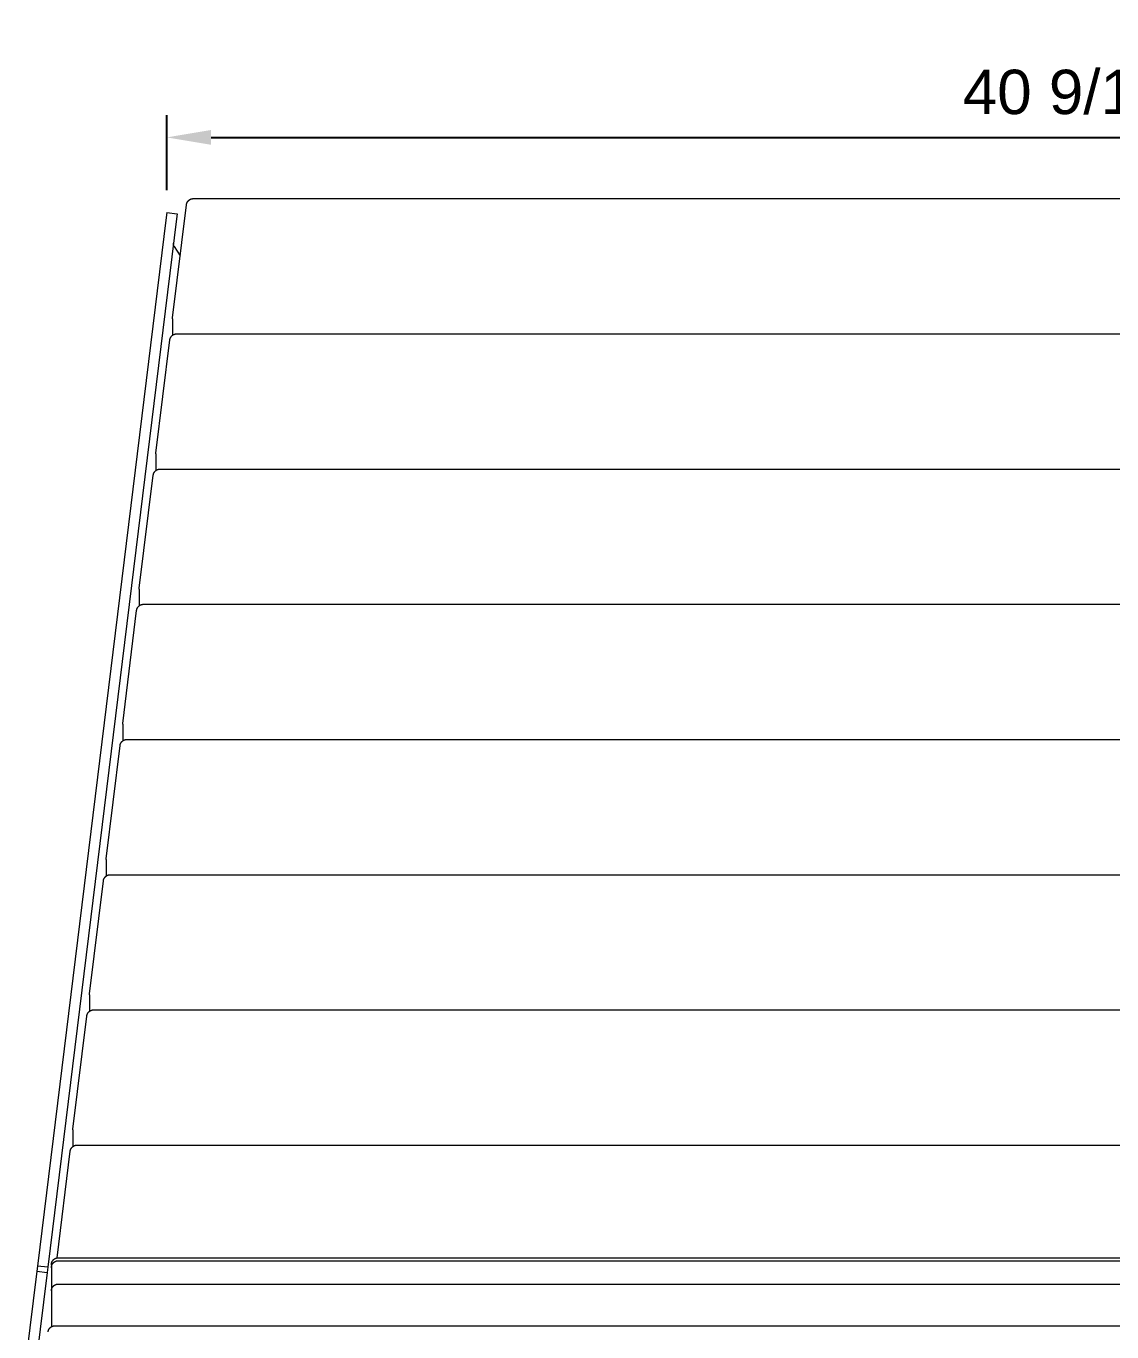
# Model space of a CAD drawing. Header units: inches. Extents: x 3 to 193, y 3 to 134.
# Drawn here: x 6.36 to 30.85, y 104.96 to 134.42 of the extents above; entities that cross this region are included whole.
import ezdxf

# ---------------------------------------------------------------- set-up
doc = ezdxf.new("R2010")
doc.units = ezdxf.units.IN
doc.header["$PDSIZE"] = -1
doc.layers.add('ZANO_R', color=7, linetype='Continuous', lineweight=0)
doc.layers.add('ZANO_W', color=1, linetype='Continuous', lineweight=0)
doc.styles.get("Standard").update_dxf_attribs({"font": 'ARIALUNI.TTF'})
doc.dimstyles.new('amerykanie', dxfattribs={"dimtxt": 50, "dimasz": 50, "dimexe": 0.5, "dimexo": 0.5, "dimgap": 1, "dimtad": 1, "dimdec": 0, "dimzin": 0, "dimlunit": 5, "dimtxsty": 'Standard', "dimcen": 0.09, "dimclrd": 1, "dimclre": 1, "dimclrt": 1, "dimazin": 0, "dimtfac": 1, "dimtdec": 0, "dimtmove": 0, "dimatfit": 3, "dimfxl": 1, "dimtzin": 0, "dimarcsym": 1})

# ---------------------------------------------------------------- blocks, each defined once
blk = doc.blocks.new('*D369')
at = {"layer": 'Defpoints', "color": 0}
for p in [(50.1, 131.907), (9.528, 130.214), (50.1, 130.214)]:
    blk.add_point(p, dxfattribs=at)
at = {"layer": 'ZANO_W', "color": 1, "lineweight": -2}
for p, q in [((9.528, 130.714), (9.528, 132.407)), ((50.1, 130.714), (50.1, 132.407)), ((10.528, 131.907), (49.1, 131.907))]:
    blk.add_line(p, q, dxfattribs=at)
at = {"layer": 'ZANO_W', "color": 1}
for points in [[(10.528, 132.074), (10.528, 131.741), (9.528, 131.907)], [(49.1, 131.741), (49.1, 132.074), (50.1, 131.907)]]:
    blk.add_solid(points, dxfattribs=at)
at = {"layer": 'ZANO_W', "color": 1, "insert": (29.814, 132.926), "char_height": 1, "attachment_point": 5}
blk.add_mtext('40 9/16', dxfattribs=at)

msp = doc.modelspace()

# ---------------------------------------------------------------- linework, layer by layer
at = {"layer": 'ZANO_R'}
for p, q in [((10.02028, 130.48271), (10.02428, 130.48637)), ((10.02428, 130.48637), (10.02841, 130.4899)), ((10.02841, 130.4899), (10.03266, 130.49328)), ((10.03266, 130.49328), (10.03702, 130.49652)), ((10.03702, 130.49652), (10.04149, 130.4996)), ((10.04149, 130.4996), (10.04606, 130.50253)), ((10.04606, 130.50253), (10.05074, 130.50529)), ((10.05074, 130.50529), (10.0555, 130.5079)), ((10.0555, 130.5079), (10.06035, 130.51034)), ((10.06035, 130.51034), (10.06529, 130.51261)), ((10.06529, 130.51261), (10.07029, 130.5147)), ((10.07029, 130.5147), (10.07537, 130.51663)), ((10.07537, 130.51663), (10.08051, 130.51837)), ((10.08051, 130.51837), (10.08571, 130.51994)), ((10.08571, 130.51994), (10.09096, 130.52133)), ((10.09096, 130.52133), (10.09626, 130.52254)), ((10.09626, 130.52254), (10.10159, 130.52356)), ((10.10159, 130.52356), (10.10695, 130.5244)), ((10.10695, 130.5244), (10.11234, 130.52506)), ((10.11234, 130.52506), (10.11775, 130.52552)), ((10.11775, 130.52552), (10.12318, 130.52581)), ((10.12318, 130.52581), (10.1286, 130.5259)), ((10.1286, 130.5259), (49.4994, 130.5259)), ((9.5277, 130.21389), (9.51365, 130.09947)), ((9.5277, 130.21389), (9.76209, 130.18511)), ((9.65913, 127.83673), (9.97234, 130.38765)), ((9.97234, 130.38765), (9.97309, 130.39302)), ((9.97309, 130.39302), (9.97403, 130.39837)), ((9.97403, 130.39837), (9.97516, 130.40368)), ((9.97516, 130.40368), (9.97646, 130.40895)), ((9.97646, 130.40895), (9.97795, 130.41418)), ((9.97795, 130.41418), (9.97962, 130.41935)), ((9.97962, 130.41935), (9.98146, 130.42445)), ((9.98146, 130.42445), (9.98348, 130.42949)), ((9.98348, 130.42949), (9.98567, 130.43446)), ((9.98567, 130.43446), (9.98803, 130.43935)), ((9.98803, 130.43935), (9.99056, 130.44416)), ((9.99056, 130.44416), (9.99325, 130.44887)), ((9.99325, 130.44887), (9.9961, 130.45349)), ((9.9961, 130.45349), (9.99911, 130.45801)), ((9.99911, 130.45801), (10.00228, 130.46242)), ((10.00228, 130.46242), (10.0056, 130.46672)), ((10.0056, 130.46672), (10.00906, 130.47091)), ((10.00906, 130.47091), (10.01266, 130.47497)), ((10.01266, 130.47497), (10.0164, 130.4789)), ((10.0164, 130.4789), (10.02028, 130.48271)), ((9.51365, 130.09947), (6.60963, 106.44816)), ((9.74805, 130.07069), (6.84403, 106.41938)), ((9.76209, 130.18511), (9.74805, 130.07069)), ((9.6796, 129.50684), (9.67967, 129.51063)), ((9.67965, 129.50304), (9.6796, 129.50684)), ((9.67984, 129.49925), (9.67965, 129.50304)), ((9.67967, 129.51063), (9.67987, 129.51442)), ((9.68016, 129.49547), (9.67984, 129.49925)), ((9.67987, 129.51442), (9.68021, 129.5182)), ((9.68061, 129.4917), (9.68016, 129.49547)), ((9.68119, 129.48795), (9.68061, 129.4917)), ((9.6819, 129.48422), (9.68119, 129.48795)), ((9.68274, 129.48052), (9.6819, 129.48422)), ((9.68371, 129.47685), (9.68274, 129.48052)), ((9.6848, 129.47322), (9.68371, 129.47685)), ((9.68602, 129.46962), (9.6848, 129.47322)), ((9.68736, 129.46607), (9.68602, 129.46962)), ((9.68882, 129.46257), (9.68736, 129.46607)), ((9.6904, 129.45912), (9.68882, 129.46257)), ((9.69211, 129.45573), (9.6904, 129.45912)), ((9.69392, 129.45239), (9.69211, 129.45573)), ((9.69586, 129.44913), (9.69392, 129.45239)), ((9.6979, 129.44593), (9.69586, 129.44913)), ((9.6979, 129.44593), (9.83082, 129.2351)), ((9.65861, 127.83195), (9.65913, 127.83673)), ((9.65795, 127.81755), (9.65803, 127.82235)), ((9.65795, 127.81755), (9.65795, 127.44312)), ((9.65803, 127.82235), (9.65825, 127.82716)), ((9.65825, 127.82716), (9.65861, 127.83195)), ((9.28463, 124.78673), (9.59785, 127.33764)), ((9.59785, 127.33764), (9.5986, 127.34302)), ((9.5986, 127.34302), (9.59954, 127.34837)), ((9.59954, 127.34837), (9.60066, 127.35368)), ((9.60066, 127.35368), (9.60197, 127.35895)), ((9.60197, 127.35895), (9.60346, 127.36417)), ((9.60346, 127.36417), (9.60512, 127.36934)), ((9.60512, 127.36934), (9.60697, 127.37445)), ((9.60697, 127.37445), (9.60898, 127.37949)), ((9.60898, 127.37949), (9.61117, 127.38446)), ((9.61117, 127.38446), (9.61354, 127.38935)), ((9.61354, 127.38935), (9.61606, 127.39415)), ((9.61606, 127.39415), (9.61876, 127.39887)), ((9.61876, 127.39887), (9.62161, 127.40349)), ((9.62161, 127.40349), (9.62462, 127.40801)), ((9.62462, 127.40801), (9.62779, 127.41242)), ((9.62779, 127.41242), (9.6311, 127.41672)), ((9.6311, 127.41672), (9.63456, 127.4209)), ((9.63456, 127.4209), (9.63817, 127.42496)), ((9.63817, 127.42496), (9.64191, 127.4289)), ((9.64191, 127.4289), (9.64578, 127.4327)), ((9.64578, 127.4327), (9.64979, 127.43637)), ((9.64979, 127.43637), (9.65392, 127.4399)), ((9.65392, 127.4399), (9.65816, 127.44328)), ((9.65816, 127.44328), (9.66253, 127.44651)), ((9.66253, 127.44651), (9.667, 127.4496)), ((9.667, 127.4496), (9.67157, 127.45252)), ((9.67157, 127.45252), (9.67624, 127.45529)), ((9.67624, 127.45529), (9.68101, 127.45789)), ((9.68101, 127.45789), (9.68586, 127.46033)), ((9.68586, 127.46033), (9.69079, 127.4626)), ((9.69079, 127.4626), (9.6958, 127.4647)), ((9.6958, 127.4647), (9.70088, 127.46662)), ((9.70088, 127.46662), (9.70602, 127.46837)), ((9.70602, 127.46837), (9.71122, 127.46994)), ((9.71122, 127.46994), (9.71647, 127.47133)), ((9.71647, 127.47133), (9.72176, 127.47253)), ((9.72176, 127.47253), (9.72709, 127.47356)), ((9.72709, 127.47356), (9.73246, 127.4744)), ((9.73246, 127.4744), (9.73785, 127.47505)), ((9.73785, 127.47505), (9.74326, 127.47552)), ((9.74326, 127.47552), (9.74868, 127.4758)), ((9.74868, 127.4758), (9.75411, 127.47589)), ((9.75411, 127.47589), (49.87389, 127.47589)), ((9.28346, 124.76754), (9.28353, 124.77235)), ((9.28346, 124.76754), (9.28346, 124.39311)), ((9.28353, 124.77235), (9.28375, 124.77715)), ((9.28375, 124.77715), (9.28412, 124.78195)), ((9.28412, 124.78195), (9.28463, 124.78673)), ((9.22505, 124.29836), (9.22617, 124.30367)), ((9.22617, 124.30367), (9.22748, 124.30894)), ((9.22748, 124.30894), (9.22896, 124.31417)), ((9.22896, 124.31417), (9.23063, 124.31933)), ((9.23063, 124.31933), (9.23247, 124.32444)), ((9.23247, 124.32444), (9.23449, 124.32948)), ((9.23449, 124.32948), (9.23668, 124.33445)), ((9.23668, 124.33445), (9.23904, 124.33934)), ((9.23904, 124.33934), (9.24157, 124.34415)), ((9.24157, 124.34415), (9.24426, 124.34886)), ((9.24426, 124.34886), (9.24712, 124.35348)), ((9.24712, 124.35348), (9.25013, 124.358)), ((9.25013, 124.358), (9.25329, 124.36241)), ((9.25329, 124.36241), (9.25661, 124.36671)), ((9.25661, 124.36671), (9.26007, 124.3709)), ((9.26007, 124.3709), (9.26367, 124.37496)), ((9.26367, 124.37496), (9.26742, 124.37889)), ((9.26742, 124.37889), (9.27129, 124.3827)), ((9.27129, 124.3827), (9.27529, 124.38636)), ((9.27529, 124.38636), (9.27942, 124.38989)), ((9.27942, 124.38989), (9.28367, 124.39327)), ((9.28367, 124.39327), (9.28803, 124.39651)), ((9.28803, 124.39651), (9.2925, 124.39959)), ((9.2925, 124.39959), (9.29708, 124.40252)), ((9.29708, 124.40252), (9.30175, 124.40528)), ((9.30175, 124.40528), (9.30651, 124.40789)), ((9.30651, 124.40789), (9.31137, 124.41032)), ((9.31137, 124.41032), (9.3163, 124.41259)), ((9.3163, 124.41259), (9.32131, 124.41469)), ((9.32131, 124.41469), (9.32639, 124.41662)), ((9.32639, 124.41662), (9.33153, 124.41836)), ((9.33153, 124.41836), (9.33672, 124.41993)), ((9.33672, 124.41993), (9.34197, 124.42132)), ((9.34197, 124.42132), (9.34727, 124.42253)), ((9.34727, 124.42253), (9.3526, 124.42355)), ((9.3526, 124.42355), (9.35797, 124.42439)), ((9.35797, 124.42439), (9.36336, 124.42505)), ((9.36336, 124.42505), (9.36877, 124.42551)), ((9.36877, 124.42551), (9.37419, 124.42579)), ((9.37419, 124.42579), (9.37962, 124.42589)), ((9.37962, 124.42589), (50.24839, 124.42589)), ((8.91014, 121.73672), (9.22335, 124.28764)), ((9.22335, 124.28764), (9.22411, 124.29301)), ((9.22411, 124.29301), (9.22505, 124.29836)), ((8.90897, 121.71753), (8.90904, 121.72234)), ((8.90897, 121.71753), (8.90897, 121.34311)), ((8.90904, 121.72234), (8.90926, 121.72715)), ((8.90926, 121.72715), (8.90963, 121.73194)), ((8.90963, 121.73194), (8.91014, 121.73672)), ((8.92258, 121.35251), (8.92726, 121.35528)), ((8.92726, 121.35528), (8.93202, 121.35788)), ((8.93202, 121.35788), (8.93687, 121.36032)), ((8.93687, 121.36032), (8.94181, 121.36259)), ((8.94181, 121.36259), (8.94681, 121.36469)), ((8.94681, 121.36469), (8.95189, 121.36661)), ((8.95189, 121.36661), (8.95703, 121.36836)), ((8.95703, 121.36836), (8.96223, 121.36993)), ((8.96223, 121.36993), (8.96748, 121.37132)), ((8.96748, 121.37132), (8.97277, 121.37252)), ((8.97277, 121.37252), (8.97811, 121.37355)), ((8.97811, 121.37355), (8.98347, 121.37439)), ((8.98347, 121.37439), (8.98886, 121.37504)), ((8.98886, 121.37504), (8.99427, 121.37551)), ((8.99427, 121.37551), (8.99969, 121.37579)), ((8.99969, 121.37579), (9.00512, 121.37588)), ((9.00512, 121.37588), (50.62288, 121.37588)), ((8.53565, 118.68672), (8.84886, 121.23763)), ((8.84886, 121.23763), (8.84961, 121.24301)), ((8.84961, 121.24301), (8.85055, 121.24836)), ((8.85055, 121.24836), (8.85168, 121.25367)), ((8.85168, 121.25367), (8.85298, 121.25894)), ((8.85298, 121.25894), (8.85447, 121.26416)), ((8.85447, 121.26416), (8.85613, 121.26933)), ((8.85613, 121.26933), (8.85798, 121.27444)), ((8.85798, 121.27444), (8.86, 121.27948)), ((8.86, 121.27948), (8.86219, 121.28445)), ((8.86219, 121.28445), (8.86455, 121.28934)), ((8.86455, 121.28934), (8.86708, 121.29414)), ((8.86708, 121.29414), (8.86977, 121.29886)), ((8.86977, 121.29886), (8.87262, 121.30348)), ((8.87262, 121.30348), (8.87563, 121.30799)), ((8.87563, 121.30799), (8.8788, 121.31241)), ((8.8788, 121.31241), (8.88211, 121.31671)), ((8.88211, 121.31671), (8.88558, 121.32089)), ((8.88558, 121.32089), (8.88918, 121.32495)), ((8.88918, 121.32495), (8.89292, 121.32889)), ((8.89292, 121.32889), (8.8968, 121.33269)), ((8.8968, 121.33269), (8.9008, 121.33636)), ((8.9008, 121.33636), (8.90493, 121.33989)), ((8.90493, 121.33989), (8.90918, 121.34327)), ((8.90918, 121.34327), (8.91354, 121.3465)), ((8.91354, 121.3465), (8.91801, 121.34958)), ((8.91801, 121.34958), (8.92258, 121.35251)), ((8.53447, 118.66753), (8.53454, 118.67234)), ((8.53447, 118.66753), (8.53447, 118.2931)), ((8.53454, 118.67234), (8.53477, 118.67714)), ((8.53477, 118.67714), (8.53513, 118.68194)), ((8.53513, 118.68194), (8.53565, 118.68672)), ((8.16115, 115.63671), (8.47436, 118.18762)), ((8.47436, 118.18762), (8.47512, 118.193)), ((8.47512, 118.193), (8.47606, 118.19835)), ((8.47606, 118.19835), (8.47718, 118.20366)), ((8.47718, 118.20366), (8.47849, 118.20893)), ((8.47849, 118.20893), (8.47997, 118.21416)), ((8.47997, 118.21416), (8.48164, 118.21932)), ((8.48164, 118.21932), (8.48348, 118.22443)), ((8.48348, 118.22443), (8.4855, 118.22947)), ((8.4855, 118.22947), (8.48769, 118.23444)), ((8.48769, 118.23444), (8.49005, 118.23933)), ((8.49005, 118.23933), (8.49258, 118.24414)), ((8.49258, 118.24414), (8.49528, 118.24885)), ((8.49528, 118.24885), (8.49813, 118.25347)), ((8.49813, 118.25347), (8.50114, 118.25799)), ((8.50114, 118.25799), (8.50431, 118.2624)), ((8.50431, 118.2624), (8.50762, 118.2667)), ((8.50762, 118.2667), (8.51108, 118.27089)), ((8.51108, 118.27089), (8.51469, 118.27495)), ((8.51469, 118.27495), (8.51843, 118.27888)), ((8.51843, 118.27888), (8.5223, 118.28269)), ((8.5223, 118.28269), (8.52631, 118.28635)), ((8.52631, 118.28635), (8.53044, 118.28988)), ((8.53044, 118.28988), (8.53468, 118.29326)), ((8.53468, 118.29326), (8.53904, 118.2965)), ((8.53904, 118.2965), (8.54352, 118.29958)), ((8.54352, 118.29958), (8.54809, 118.30251)), ((8.54809, 118.30251), (8.55276, 118.30527)), ((8.55276, 118.30527), (8.55753, 118.30788)), ((8.55753, 118.30788), (8.56238, 118.31031)), ((8.56238, 118.31031), (8.56731, 118.31258)), ((8.56731, 118.31258), (8.57232, 118.31468)), ((8.57232, 118.31468), (8.5774, 118.3166)), ((8.5774, 118.3166), (8.58254, 118.31835)), ((8.58254, 118.31835), (8.58774, 118.31992)), ((8.58774, 118.31992), (8.59299, 118.32131)), ((8.59299, 118.32131), (8.59828, 118.32252)), ((8.59828, 118.32252), (8.60361, 118.32354)), ((8.60361, 118.32354), (8.60898, 118.32438)), ((8.60898, 118.32438), (8.61437, 118.32503)), ((8.61437, 118.32503), (8.61978, 118.3255)), ((8.61978, 118.3255), (8.6252, 118.32578)), ((8.6252, 118.32578), (8.63063, 118.32588)), ((8.63063, 118.32588), (50.99737, 118.32588)), ((8.15998, 115.61752), (8.16005, 115.62233)), ((8.15998, 115.61752), (8.15998, 115.24309)), ((8.16005, 115.62233), (8.16027, 115.62714)), ((8.16027, 115.62714), (8.16064, 115.63193)), ((8.16064, 115.63193), (8.16115, 115.63671)), ((8.10548, 115.16415), (8.10715, 115.16932)), ((8.10715, 115.16932), (8.10899, 115.17443)), ((8.10899, 115.17443), (8.11101, 115.17947)), ((8.11101, 115.17947), (8.1132, 115.18443)), ((8.1132, 115.18443), (8.11556, 115.18932)), ((8.11556, 115.18932), (8.11809, 115.19413)), ((8.11809, 115.19413), (8.12078, 115.19885)), ((8.12078, 115.19885), (8.12364, 115.20347)), ((8.12364, 115.20347), (8.12665, 115.20798)), ((8.12665, 115.20798), (8.12981, 115.2124)), ((8.12981, 115.2124), (8.13313, 115.2167)), ((8.13313, 115.2167), (8.13659, 115.22088)), ((8.13659, 115.22088), (8.14019, 115.22494)), ((8.14019, 115.22494), (8.14393, 115.22888)), ((8.14393, 115.22888), (8.14781, 115.23268)), ((8.14781, 115.23268), (8.15181, 115.23635)), ((8.15181, 115.23635), (8.15594, 115.23987)), ((8.15594, 115.23987), (8.16019, 115.24326)), ((8.16019, 115.24326), (8.16455, 115.24649)), ((8.16455, 115.24649), (8.16902, 115.24957)), ((8.16902, 115.24957), (8.1736, 115.2525)), ((8.1736, 115.2525), (8.17827, 115.25527)), ((8.17827, 115.25527), (8.18303, 115.25787)), ((8.18303, 115.25787), (8.18789, 115.26031)), ((8.18789, 115.26031), (8.19282, 115.26258)), ((8.19282, 115.26258), (8.19783, 115.26468)), ((8.19783, 115.26468), (8.2029, 115.2666)), ((8.2029, 115.2666), (8.20805, 115.26835)), ((8.20805, 115.26835), (8.21324, 115.26992)), ((8.21324, 115.26992), (8.21849, 115.2713)), ((8.21849, 115.2713), (8.22379, 115.27251)), ((8.22379, 115.27251), (8.22912, 115.27354)), ((8.22912, 115.27354), (8.23448, 115.27438)), ((8.23448, 115.27438), (8.23987, 115.27503)), ((8.23987, 115.27503), (8.24528, 115.2755)), ((8.24528, 115.2755), (8.25071, 115.27578)), ((8.25071, 115.27578), (8.25614, 115.27587)), ((8.25614, 115.27587), (51.37187, 115.27587)), ((7.78666, 112.58671), (8.09987, 115.13762)), ((8.09987, 115.13762), (8.10063, 115.143)), ((8.10063, 115.143), (8.10156, 115.14834)), ((8.10156, 115.14834), (8.10269, 115.15366)), ((8.10269, 115.15366), (8.10399, 115.15893)), ((8.10399, 115.15893), (8.10548, 115.16415)), ((7.78548, 112.56752), (7.78556, 112.57233)), ((7.78548, 112.56752), (7.78548, 112.19309)), ((7.78556, 112.57233), (7.78578, 112.57713)), ((7.78578, 112.57713), (7.78614, 112.58192)), ((7.78614, 112.58192), (7.78666, 112.58671)), ((7.85463, 112.22353), (7.85999, 112.22437)), ((7.85999, 112.22437), (7.86538, 112.22502)), ((7.86538, 112.22502), (7.87079, 112.22549)), ((7.87079, 112.22549), (7.87621, 112.22577)), ((7.87621, 112.22577), (7.88164, 112.22587)), ((7.88164, 112.22587), (51.74636, 112.22587)), ((7.41216, 109.5367), (7.72538, 112.08761)), ((7.72538, 112.08761), (7.72613, 112.09299)), ((7.72613, 112.09299), (7.72707, 112.09834)), ((7.72707, 112.09834), (7.72819, 112.10365)), ((7.72819, 112.10365), (7.7295, 112.10892)), ((7.7295, 112.10892), (7.73099, 112.11414)), ((7.73099, 112.11414), (7.73265, 112.11931)), ((7.73265, 112.11931), (7.7345, 112.12442)), ((7.7345, 112.12442), (7.73652, 112.12946)), ((7.73652, 112.12946), (7.73871, 112.13443)), ((7.73871, 112.13443), (7.74107, 112.13932)), ((7.74107, 112.13932), (7.7436, 112.14412)), ((7.7436, 112.14412), (7.74629, 112.14884)), ((7.74629, 112.14884), (7.74914, 112.15346)), ((7.74914, 112.15346), (7.75215, 112.15798)), ((7.75215, 112.15798), (7.75532, 112.16239)), ((7.75532, 112.16239), (7.75863, 112.16669)), ((7.75863, 112.16669), (7.7621, 112.17087)), ((7.7621, 112.17087), (7.7657, 112.17494)), ((7.7657, 112.17494), (7.76944, 112.17887)), ((7.76944, 112.17887), (7.77332, 112.18267)), ((7.77332, 112.18267), (7.77732, 112.18634)), ((7.77732, 112.18634), (7.78145, 112.18987)), ((7.78145, 112.18987), (7.7857, 112.19325)), ((7.7857, 112.19325), (7.79006, 112.19649)), ((7.79006, 112.19649), (7.79453, 112.19957)), ((7.79453, 112.19957), (7.7991, 112.20249)), ((7.7991, 112.20249), (7.80377, 112.20526)), ((7.80377, 112.20526), (7.80854, 112.20786)), ((7.80854, 112.20786), (7.81339, 112.2103)), ((7.81339, 112.2103), (7.81832, 112.21257)), ((7.81832, 112.21257), (7.82333, 112.21467)), ((7.82333, 112.21467), (7.82841, 112.21659)), ((7.82841, 112.21659), (7.83355, 112.21834)), ((7.83355, 112.21834), (7.83875, 112.21991)), ((7.83875, 112.21991), (7.844, 112.2213)), ((7.844, 112.2213), (7.84929, 112.22251)), ((7.84929, 112.22251), (7.85463, 112.22353)), ((7.41099, 109.51751), (7.41106, 109.52232)), ((7.41099, 109.51751), (7.41099, 109.14308)), ((7.41106, 109.52232), (7.41128, 109.52712)), ((7.41128, 109.52712), (7.41165, 109.53192)), ((7.41165, 109.53192), (7.41216, 109.5367)), ((7.05551, 106.63197), (7.35088, 109.03761)), ((7.35088, 109.03761), (7.35164, 109.04299)), ((7.35164, 109.04299), (7.35258, 109.04833)), ((7.35258, 109.04833), (7.3537, 109.05365)), ((7.3537, 109.05365), (7.35501, 109.05892)), ((7.35501, 109.05892), (7.35649, 109.06414)), ((7.35649, 109.06414), (7.35816, 109.06931)), ((7.35816, 109.06931), (7.36, 109.07441)), ((7.36, 109.07441), (7.36202, 109.07946)), ((7.36202, 109.07946), (7.36421, 109.08442)), ((7.36421, 109.08442), (7.36657, 109.08931)), ((7.36657, 109.08931), (7.3691, 109.09412)), ((7.3691, 109.09412), (7.37179, 109.09883)), ((7.37179, 109.09883), (7.37465, 109.10345)), ((7.37465, 109.10345), (7.37766, 109.10797)), ((7.37766, 109.10797), (7.38082, 109.11238)), ((7.38082, 109.11238), (7.38414, 109.11669)), ((7.38414, 109.11669), (7.3876, 109.12087)), ((7.3876, 109.12087), (7.39121, 109.12493)), ((7.39121, 109.12493), (7.39495, 109.12887)), ((7.39495, 109.12887), (7.39882, 109.13267)), ((7.39882, 109.13267), (7.40283, 109.13634)), ((7.40283, 109.13634), (7.40696, 109.13986)), ((7.40696, 109.13986), (7.4112, 109.14325)), ((7.4112, 109.14325), (7.41556, 109.14648)), ((7.41556, 109.14648), (7.42003, 109.14956)), ((7.42003, 109.14956), (7.42461, 109.15249)), ((7.42461, 109.15249), (7.42928, 109.15526)), ((7.42928, 109.15526), (7.43405, 109.15786)), ((7.43405, 109.15786), (7.4389, 109.1603)), ((7.4389, 109.1603), (7.44383, 109.16257)), ((7.44383, 109.16257), (7.44884, 109.16466)), ((7.44884, 109.16466), (7.45392, 109.16659)), ((7.45392, 109.16659), (7.45906, 109.16834)), ((7.45906, 109.16834), (7.46426, 109.1699)), ((7.46426, 109.1699), (7.46951, 109.17129)), ((7.46951, 109.17129), (7.4748, 109.1725)), ((7.4748, 109.1725), (7.48013, 109.17353)), ((7.48013, 109.17353), (7.4855, 109.17436)), ((7.4855, 109.17436), (7.49089, 109.17502)), ((7.49089, 109.17502), (7.4963, 109.17549)), ((7.4963, 109.17549), (7.50172, 109.17577)), ((7.50172, 109.17577), (7.50715, 109.17586)), ((7.50715, 109.17586), (52.12086, 109.17586)), ((7.03605, 106.62713), (7.0412, 106.62867)), ((7.0412, 106.62867), (7.0464, 106.63003)), ((7.0464, 106.63003), (7.05165, 106.63122)), ((7.05165, 106.63122), (7.05693, 106.63222)), ((7.05693, 106.63222), (7.06224, 106.63304)), ((7.06224, 106.63304), (7.06758, 106.63368)), ((7.06758, 106.63368), (7.07293, 106.63414)), ((7.07293, 106.63414), (7.0783, 106.63442)), ((7.0783, 106.63442), (7.08368, 106.63451)), ((7.08368, 106.63451), (52.54433, 106.63451)), ((6.60963, 106.44816), (6.59539, 106.33221)), ((6.84403, 106.41938), (6.60963, 106.44816)), ((6.84403, 106.41938), (6.82979, 106.30343)), ((6.92624, 106.47707), (6.92633, 106.48245)), ((6.92624, 106.47707), (6.92624, 106.41428)), ((6.92624, 106.41046), (6.92633, 106.41583)), ((6.92624, 106.41046), (6.92624, 106.13941)), ((6.92633, 106.48245), (6.92661, 106.48781)), ((6.92633, 106.41583), (6.92661, 106.4212)), ((6.92661, 106.48781), (6.92706, 106.49317)), ((6.92661, 106.4212), (6.92706, 106.42656)), ((6.92706, 106.49317), (6.9277, 106.49851)), ((6.92706, 106.42656), (6.9277, 106.43189)), ((6.9277, 106.49851), (6.92853, 106.50382)), ((6.9277, 106.43189), (6.92853, 106.43721)), ((6.92853, 106.50382), (6.92953, 106.5091)), ((6.92853, 106.43721), (6.92953, 106.44249)), ((6.92953, 106.5091), (6.93071, 106.51435)), ((6.92953, 106.44249), (6.93071, 106.44773)), ((6.93071, 106.51435), (6.93208, 106.51955)), ((6.93071, 106.44773), (6.93208, 106.45293)), ((6.93208, 106.51955), (6.93361, 106.5247)), ((6.93208, 106.45293), (6.93361, 106.45808)), ((6.93361, 106.5247), (6.93533, 106.52979)), ((6.93361, 106.45808), (6.93533, 106.46318)), ((6.93533, 106.52979), (6.93721, 106.53483)), ((6.93533, 106.46318), (6.93721, 106.46821)), ((6.93721, 106.53483), (6.93927, 106.53979)), ((6.93721, 106.46821), (6.93927, 106.47318)), ((6.93927, 106.53979), (6.9415, 106.54469)), ((6.93927, 106.47318), (6.9415, 106.47807)), ((6.9415, 106.54469), (6.94389, 106.5495)), ((6.9415, 106.47807), (6.94389, 106.48289)), ((6.94389, 106.5495), (6.94644, 106.55423)), ((6.94389, 106.48289), (6.94644, 106.48762)), ((6.94644, 106.55423), (6.94916, 106.55887)), ((6.94644, 106.48762), (6.94916, 106.49226)), ((6.94916, 106.55887), (6.95203, 106.56342)), ((6.94916, 106.49226), (6.95203, 106.4968)), ((6.95203, 106.56342), (6.95505, 106.56786)), ((6.95203, 106.4968), (6.95505, 106.50125)), ((6.95505, 106.56786), (6.95823, 106.5722)), ((6.95505, 106.50125), (6.95823, 106.50559)), ((6.95823, 106.5722), (6.96155, 106.57643)), ((6.95823, 106.50559), (6.96155, 106.50981)), ((6.96155, 106.57643), (6.96501, 106.58054)), ((6.96155, 106.50981), (6.96501, 106.51393)), ((6.96501, 106.58054), (6.96862, 106.58453)), ((6.96501, 106.51393), (6.96862, 106.51792)), ((6.96862, 106.58453), (6.97235, 106.5884)), ((6.96862, 106.51792), (6.97235, 106.52178)), ((6.97235, 106.5884), (6.97622, 106.59213)), ((6.97235, 106.52178), (6.97622, 106.52552)), ((6.97622, 106.59213), (6.98021, 106.59573)), ((6.97622, 106.52552), (6.98021, 106.52912)), ((6.98021, 106.59573), (6.98432, 106.5992)), ((6.98021, 106.52912), (6.98432, 106.53258)), ((6.98432, 106.5992), (6.98855, 106.60252)), ((6.98432, 106.53258), (6.98855, 106.5359)), ((6.98855, 106.60252), (6.99289, 106.60569)), ((6.98855, 106.5359), (6.99289, 106.53908)), ((6.99289, 106.60569), (6.99733, 106.60872)), ((6.99289, 106.53908), (6.99733, 106.5421)), ((6.99733, 106.60872), (7.00187, 106.61159)), ((6.99733, 106.5421), (7.00187, 106.54497)), ((7.00187, 106.61159), (7.00651, 106.6143)), ((7.00187, 106.54497), (7.00651, 106.54769)), ((7.00651, 106.6143), (7.01125, 106.61686)), ((7.00651, 106.54769), (7.01125, 106.55024)), ((7.01125, 106.61686), (7.01606, 106.61925)), ((7.01125, 106.55024), (7.01606, 106.55264)), ((7.01606, 106.61925), (7.02095, 106.62148)), ((7.01606, 106.55264), (7.02095, 106.55486)), ((7.02095, 106.62148), (7.02592, 106.62353)), ((7.02095, 106.55486), (7.02592, 106.55692)), ((7.02592, 106.62353), (7.03095, 106.62542)), ((7.02592, 106.55692), (7.03095, 106.5588)), ((7.03095, 106.62542), (7.03605, 106.62713)), ((7.03095, 106.5588), (7.03605, 106.56052)), ((7.03605, 106.56052), (7.0412, 106.56206)), ((7.0412, 106.56206), (7.0464, 106.56342)), ((7.0464, 106.56342), (7.05165, 106.5646)), ((7.05165, 106.5646), (7.05693, 106.56561)), ((7.05693, 106.56561), (7.06224, 106.56643)), ((7.06224, 106.56643), (7.06758, 106.56707)), ((7.06758, 106.56707), (7.07293, 106.56753)), ((7.07293, 106.56753), (7.0783, 106.5678)), ((7.0783, 106.5678), (7.08368, 106.5679)), ((7.08368, 106.5679), (52.54433, 106.5679)), ((6.59539, 106.33221), (6.35655, 104.38701)), ((6.82979, 106.30343), (6.59095, 104.35823)), ((6.59539, 106.33221), (6.82979, 106.30343)), ((6.92624, 106.13941), (6.92624, 105.8893)), ((7.0464, 106.03798), (7.05165, 106.03916)), ((7.05165, 106.03916), (7.05693, 106.04017)), ((7.05693, 106.04017), (7.06224, 106.04099)), ((7.06224, 106.04099), (7.06758, 106.04163)), ((7.06758, 106.04163), (7.07293, 106.04209)), ((7.07293, 106.04209), (7.0783, 106.04237)), ((7.0783, 106.04237), (7.08368, 106.04246)), ((7.08368, 106.04246), (52.54433, 106.04246)), ((6.92624, 105.88502), (6.92633, 105.89039)), ((6.92624, 105.88502), (6.92624, 105.31233)), ((6.92633, 105.89039), (6.92661, 105.89576)), ((6.92661, 105.89576), (6.92706, 105.90112)), ((6.92706, 105.90112), (6.9277, 105.90646)), ((6.9277, 105.90646), (6.92853, 105.91177)), ((6.92853, 105.91177), (6.92953, 105.91705)), ((6.92953, 105.91705), (6.93071, 105.92229)), ((6.93071, 105.92229), (6.93208, 105.92749)), ((6.93208, 105.92749), (6.93361, 105.93265)), ((6.93361, 105.93265), (6.93533, 105.93774)), ((6.93533, 105.93774), (6.93721, 105.94278)), ((6.93721, 105.94278), (6.93927, 105.94774)), ((6.93927, 105.94774), (6.9415, 105.95264)), ((6.9415, 105.95264), (6.94389, 105.95745)), ((6.94389, 105.95745), (6.94644, 105.96218)), ((6.94644, 105.96218), (6.94916, 105.96682)), ((6.94916, 105.96682), (6.95203, 105.97137)), ((6.95203, 105.97137), (6.95505, 105.97581)), ((6.95505, 105.97581), (6.95823, 105.98015)), ((6.95823, 105.98015), (6.96155, 105.98438)), ((6.96155, 105.98438), (6.96501, 105.98849)), ((6.96501, 105.98849), (6.96862, 105.99248)), ((6.96862, 105.99248), (6.97235, 105.99634)), ((6.97235, 105.99634), (6.97622, 106.00008)), ((6.97622, 106.00008), (6.98021, 106.00368)), ((6.98021, 106.00368), (6.98432, 106.00715)), ((6.98432, 106.00715), (6.98855, 106.01047)), ((6.98855, 106.01047), (6.99289, 106.01364)), ((6.99289, 106.01364), (6.99733, 106.01667)), ((6.99733, 106.01667), (7.00187, 106.01954)), ((7.00187, 106.01954), (7.00651, 106.02225)), ((7.00651, 106.02225), (7.01125, 106.02481)), ((7.01125, 106.02481), (7.01606, 106.0272)), ((7.01606, 106.0272), (7.02095, 106.02942)), ((7.02095, 106.02942), (7.02592, 106.03148)), ((7.02592, 106.03148), (7.03095, 106.03337)), ((7.03095, 106.03337), (7.03605, 106.03508)), ((7.03605, 106.03508), (7.0412, 106.03662)), ((7.0412, 106.03662), (7.0464, 106.03798)), ((6.92624, 105.31233), (6.92624, 105.07857)), ((6.85052, 104.96248), (6.85128, 104.96786)), ((6.85128, 104.96786), (6.85222, 104.97321)), ((6.85222, 104.97321), (6.85334, 104.97852)), ((6.85334, 104.97852), (6.85464, 104.98379)), ((6.85464, 104.98379), (6.85613, 104.98901)), ((6.85613, 104.98901), (6.8578, 104.99418)), ((6.8578, 104.99418), (6.85964, 104.99929)), ((6.85964, 104.99929), (6.86166, 105.00433)), ((6.86166, 105.00433), (6.86385, 105.0093)), ((6.86385, 105.0093), (6.86621, 105.01419)), ((6.86621, 105.01419), (6.86874, 105.01899)), ((6.86874, 105.01899), (6.87143, 105.02371)), ((6.87143, 105.02371), (6.87429, 105.02833)), ((6.87429, 105.02833), (6.8773, 105.03285)), ((6.8773, 105.03285), (6.88046, 105.03726)), ((6.88046, 105.03726), (6.88378, 105.04156)), ((6.88378, 105.04156), (6.88724, 105.04574)), ((6.88724, 105.04574), (6.89084, 105.0498)), ((6.89084, 105.0498), (6.89458, 105.05374)), ((6.89458, 105.05374), (6.89846, 105.05754)), ((6.89846, 105.05754), (6.90246, 105.06121)), ((6.90246, 105.06121), (6.90659, 105.06474)), ((6.90659, 105.06474), (6.91084, 105.06812)), ((6.91084, 105.06812), (6.9152, 105.07136)), ((6.9152, 105.07136), (6.91967, 105.07444)), ((6.91967, 105.07444), (6.92425, 105.07736)), ((6.92425, 105.07736), (6.92892, 105.08013)), ((6.92892, 105.08013), (6.93368, 105.08273)), ((6.93368, 105.08273), (6.93854, 105.08517)), ((6.93854, 105.08517), (6.94347, 105.08744)), ((6.94347, 105.08744), (6.94848, 105.08954)), ((6.94848, 105.08954), (6.95355, 105.09146)), ((6.95355, 105.09146), (6.9587, 105.09321)), ((6.9587, 105.09321), (6.96389, 105.09478)), ((6.96389, 105.09478), (6.96914, 105.09617)), ((6.96914, 105.09617), (6.97444, 105.09738)), ((6.97444, 105.09738), (6.97977, 105.0984)), ((6.97977, 105.0984), (6.98513, 105.09924)), ((6.98513, 105.09924), (6.99053, 105.09989)), ((6.99053, 105.09989), (6.99594, 105.10036)), ((6.99594, 105.10036), (7.00136, 105.10064)), ((7.00136, 105.10064), (7.00679, 105.10073)), ((7.00679, 105.10073), (52.62122, 105.10073))]:
    msp.add_line(p, q, dxfattribs=at)

# ---------------------------------------------------------------- dimensions: what is measured, and where the dimension line sits
at = {"layer": 'ZANO_W'}
dim = msp.add_linear_dim(base=(50.10031, 131.90722), p1=(9.5277, 130.21389), p2=(50.10031, 130.21389), dimstyle='amerykanie', override={"dimtxt": 1, "dimasz": 1, "dimgap": 0.5, "dimdec": 4, "dimaunit": 1, "dimadec": 1, "dimtdec": 4, "dimtmove": 1, "dimfrac": 2}, dxfattribs=at)
dim.commit()
dim.dimension.update_dxf_attribs({"geometry": '*D369', "text_midpoint": (29.814, 132.92632)})

doc.saveas('drawing.dxf')
